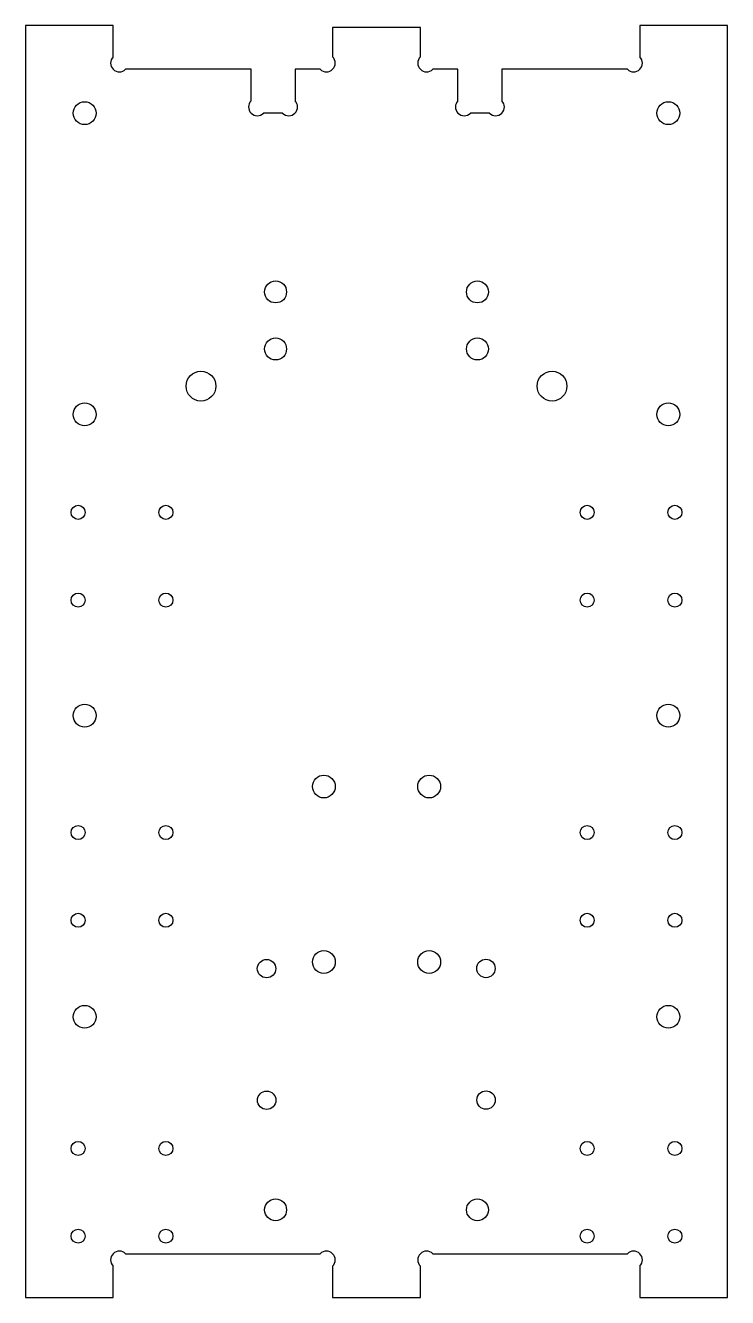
# Model space of a CAD drawing. Header units: millimetres. Extents: x 270 to 430, y 566 to 856.
import ezdxf

# ---------------------------------------------------------------- set-up
doc = ezdxf.new("R2010")
doc.units = ezdxf.units.MM
doc.layers.get('0').update_dxf_attribs({"linetype": 'CONTINUOUS'})

msp = doc.modelspace()

# ---------------------------------------------------------------- linework, layer by layer
for p, q in [((289.59, 856.24, 0), (269.59, 856.24, 0)), ((269.59, 856.24, 0), (269.59, 566.24, 0)), ((289.59, 849.07, 0), (289.59, 856.24, 0)), ((359.59, 855.74, 0), (339.59, 855.74, 0)), ((339.59, 855.74, 0), (339.59, 849.07, 0)), ((359.59, 849.07, 0), (359.59, 855.74, 0)), ((429.59, 856.24, 0), (409.59, 856.24, 0)), ((409.59, 856.24, 0), (409.59, 849.07, 0)), ((429.59, 566.24, 0), (429.59, 856.24, 0)), ((321.02, 846.24, 0), (292.42, 846.24, 0)), ((321.02, 839.07, 0), (321.02, 846.24, 0)), ((336.76, 846.24, 0), (331.02, 846.24, 0)), ((331.02, 846.24, 0), (331.02, 839.07, 0)), ((368.16, 846.24, 0), (362.42, 846.24, 0)), ((368.16, 839.07, 0), (368.16, 846.24, 0)), ((406.76, 846.24, 0), (378.16, 846.24, 0)), ((378.16, 846.24, 0), (378.16, 839.07, 0)), ((328.19, 836.24, 0), (323.85, 836.24, 0)), ((375.33, 836.24, 0), (370.99, 836.24, 0)), ((292.42, 576.24, 0), (336.76, 576.24, 0)), ((362.42, 576.24, 0), (406.76, 576.24, 0)), ((289.59, 566.24, 0), (289.59, 573.41, 0)), ((339.59, 573.41, 0), (339.59, 566.24, 0)), ((359.59, 566.24, 0), (359.59, 573.41, 0)), ((409.59, 573.41, 0), (409.59, 566.24, 0)), ((269.59, 566.24, 0), (289.59, 566.24, 0)), ((339.59, 566.24, 0), (359.59, 566.24, 0)), ((409.59, 566.24, 0), (429.59, 566.24, 0))]:
    msp.add_line(p, q)
for centre, radius in [((283.09, 836.24, 0), 2.6), ((416.09, 836.24, 0), 2.6), ((326.59, 795.49, 0), 2.5), ((372.59, 795.49, 0), 2.5), ((326.59, 782.49, 0), 2.5), ((372.59, 782.49, 0), 2.5), ((309.59, 774.02, 0), 3.4), ((389.59, 774.02, 0), 3.4), ((283.09, 767.57, 0), 2.6), ((416.09, 767.57, 0), 2.6), ((281.59, 745.24, 0), 1.6), ((301.59, 745.24, 0), 1.6), ((397.59, 745.24, 0), 1.6), ((417.59, 745.24, 0), 1.6), ((281.59, 725.24, 0), 1.6), ((301.59, 725.24, 0), 1.6), ((397.59, 725.24, 0), 1.6), ((417.59, 725.24, 0), 1.6), ((283.09, 698.9, 0), 2.6), ((416.09, 698.9, 0), 2.6), ((337.59, 682.74, 0), 2.6), ((361.59, 682.74, 0), 2.6), ((281.59, 672.24, 0), 1.6), ((301.59, 672.24, 0), 1.6), ((397.59, 672.24, 0), 1.6), ((417.59, 672.24, 0), 1.6), ((281.59, 652.24, 0), 1.6), ((301.59, 652.24, 0), 1.6), ((397.59, 652.24, 0), 1.6), ((417.59, 652.24, 0), 1.6), ((337.59, 642.74, 0), 2.6), ((361.59, 642.74, 0), 2.6), ((324.53, 641.22, 0), 2.1), ((374.53, 641.26, 0), 2.1), ((283.09, 630.24, 0), 2.6), ((416.09, 630.24, 0), 2.6), ((324.56, 611.22, 0), 2.1), ((374.56, 611.26, 0), 2.1), ((281.59, 600.24, 0), 1.6), ((301.59, 600.24, 0), 1.6), ((397.59, 600.24, 0), 1.6), ((417.59, 600.24, 0), 1.6), ((326.59, 586.24, 0), 2.5), ((372.59, 586.24, 0), 2.5), ((281.59, 580.24, 0), 1.6), ((301.59, 580.24, 0), 1.6), ((397.59, 580.24, 0), 1.6), ((417.59, 580.24, 0), 1.6)]:
    msp.add_circle(centre, radius)
for centre, start, end in [((291, 847.65, 0), 135, 315), ((338.17, 847.65, 0), -135, 45), ((361, 847.65, 0), 135, 315), ((408.17, 847.65, 0), -135, 45), ((322.43, 837.65, 0), 135, 315), ((329.6, 837.65, 0), -135, 45), ((369.57, 837.65, 0), 135, 315), ((376.74, 837.65, 0), -135, 45), ((291, 574.82, 0), 45, 225), ((338.17, 574.82, 0), -45, 135), ((361, 574.82, 0), 45, 225), ((408.17, 574.82, 0), -45, 135)]:
    msp.add_arc(centre, 2, start, end)

doc.saveas('drawing.dxf')
